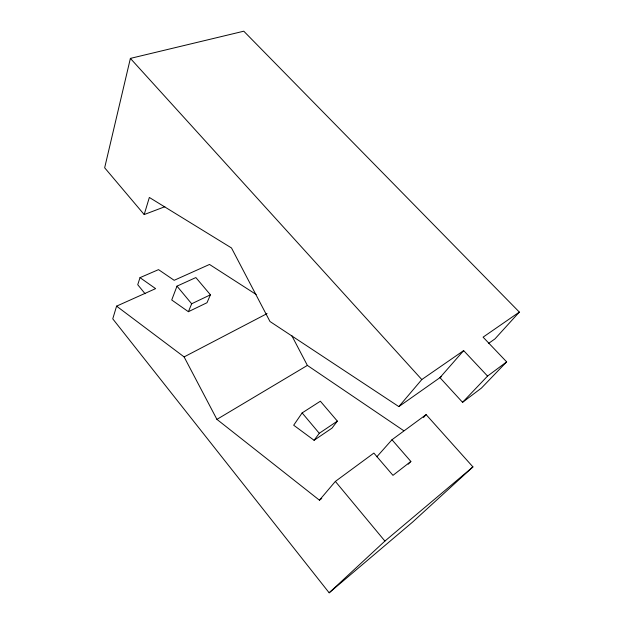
<?xml version="1.0" encoding="UTF-8"?>
<svg xmlns="http://www.w3.org/2000/svg" width="624" height="624" viewBox="0 0 624 624"><rect width="100%" height="100%" fill="white"/><g stroke="black" fill="none" stroke-linecap="round" stroke-linejoin="round"><path stroke-width="0.94" d="M488.569 343.411L494.941 338.926L519.34 312.078L243.781 31.2L130.385 58.399L104.66 167.786L144.191 214.555L164.853 206.723M145.08 293.725L137.732 284.708L140.01 277.649L155.618 288.631L116.587 306.142L112.757 318.848L329.16 592.8L412.519 522.155L472.937 466.916L426.122 414.617L391.973 439.748L376.841 456.791M144.191 214.555L149.347 197.457L231.488 247.954L269.981 321.5L398.845 406.606L441.48 376.576M176.99 286.143L171.733 299.98L188.393 311.704L206.996 302.718L210.428 294.809L195.858 277.555L176.99 286.143L191.662 303.771L188.393 311.704M302.133 412.916L293.686 425.217L314.075 440.287L332.015 428.126L337.35 421.114L320.369 401.216L302.133 412.916L319.277 433.298L314.075 440.287M116.587 306.142L184.111 356.912L216.918 419.375L319.433 500.183L335.361 481.416L373.87 453.079L392.964 475.348L410.865 461.448L391.973 439.748M398.845 406.606L421.801 379.556L463.648 350.61L487.555 376.085L506.649 361.873L483.085 337.155L519.34 312.078M463.648 350.61L439.951 377.653L462.556 402.316L481.4 388.112L506.649 361.873M423.517 417.487L426.122 414.617M462.556 402.316L487.555 376.085M408.213 464.194L410.865 461.448M329.16 592.8L384.907 541.078L472.937 466.916M319.433 500.183L321.75 498.467M319.277 433.298L337.35 421.114M216.918 419.375L307.375 365.414L403.728 430.685M184.111 356.912L267.064 313.599M191.662 303.771L210.428 294.809M140.01 277.649L158.527 269.63L174.166 280.309L209.508 264.451L256.152 294.481M130.385 58.399L421.801 379.556M335.361 481.416L384.907 541.078M291.728 335.517L307.375 365.414"/></g></svg>
